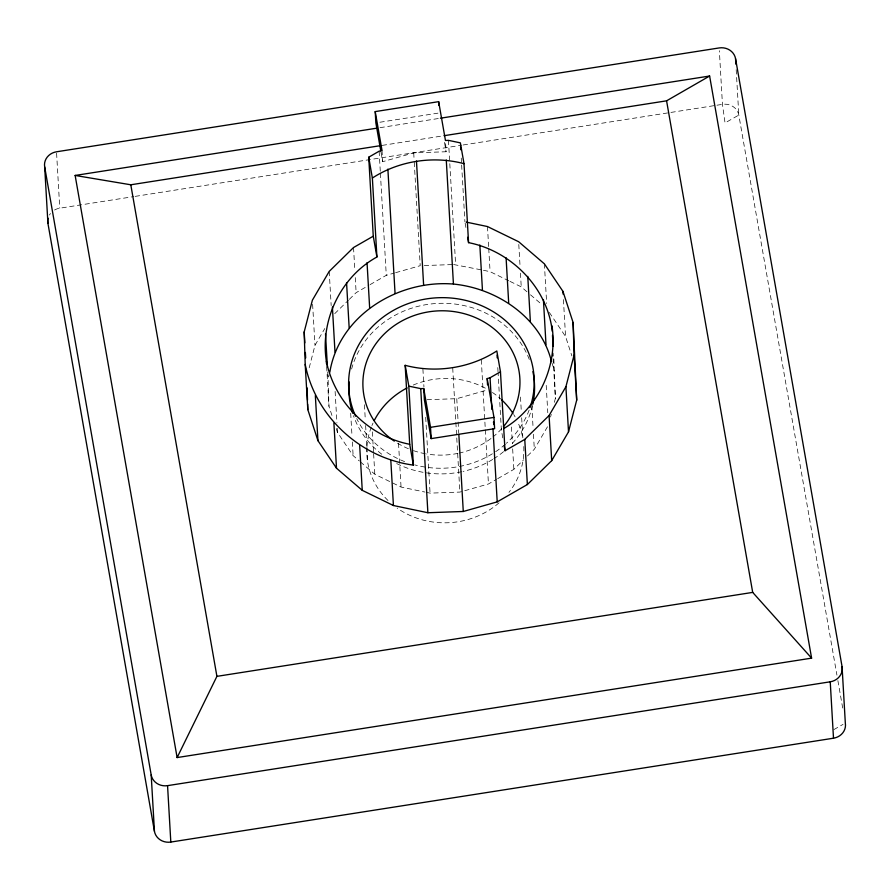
<?xml version="1.0" encoding="UTF-8"?>
<svg xmlns="http://www.w3.org/2000/svg" width="890" height="890" viewBox="0 0 890 890"><rect width="100%" height="100%" fill="white"/><g stroke="black" fill="none" stroke-linecap="round" stroke-linejoin="round"><path stroke-width="0.67" stroke-dasharray="4.45 3.34" d="M309.186 367.804L314.982 345.32L324.794 328.532M331.937 415.43L328.955 406.263L328.099 378.884L329.133 374.868M550.565 417.01L551.255 414.339M554.359 402.313L555.393 398.308L553.836 358.614M527.503 455.969L534.323 449.272L548.496 425.031M334.729 313.669L348.346 300.297M349.325 299.34L356.134 292.654L368.883 285.323M497.688 478.675L513.853 469.375L523.598 459.807M370.051 284.655L386.282 275.322L394.337 273.041M426.11 492.303L430.07 493.127L459.874 492.081L488.454 483.982L496.531 479.332M833.841 729.611L843.03 724.382M381.02 152.323L382.656 161.691L413.716 152.891L446.113 151.745L445.601 142.967M395.638 272.674L420.214 265.698L414.184 161.146M427.078 399.71L456.77 398.676L487.82 389.865M379.908 122.242L437.958 113.152M380.019 127.671L439.07 118.415M382.199 145.393L442.653 135.914M54.535 210.018A14.284 13.116 -3.3 0 1 59.764 208.193L133.845 196.579M135.224 196.367L461.765 145.204M463.134 144.981L715.582 105.421M716.951 105.209L722.446 104.353A14.284 13.116 -3.3 0 1 738.811 115.077L836.934 675.143M424.263 265.554L452.609 264.564M453.611 264.53L482.124 270.004M483.448 270.282L490.079 271.673L508.769 280.784M360.35 461.854L374.812 474.27L401.045 487.053L424.786 492.025M510.014 281.385L521.24 286.858L529.472 293.934M530.507 294.812L541.832 304.547M336.209 428.524L337.488 432.451L353.13 455.647L359.326 460.964M549.308 312.412L565.562 336.509L571.892 355.944M551.989 363.064L554.548 370.919M837.89 680.616L843.164 710.743M465.136 223.112L466.049 228.263M502.761 437.869L501.37 429.926L498.1 373.121M444.466 142.378L446.113 151.745M736.186 69.676L738.811 115.077L725.039 122.931L722.446 104.353L719.354 50.697M563.426 299.596L565.562 336.509M553.102 358.648L555.393 398.308M544.38 263.841L546.671 303.501M546.215 385.37L547.784 412.726M531.808 405.517L533.066 427.389M533.455 434.231L534.323 449.272M518.792 244.461L520.06 266.344M520.45 273.174L521.24 286.858M520.483 397.051L521.362 412.237M521.673 417.766L522.875 438.492A78.565 72.157 -3.3 0 0 517.591 421.704M511.405 426.989L512.351 443.398M512.662 448.872L513.853 469.375M497.777 367.581L498.022 371.742M487.475 226.549L488.655 247.053M488.732 248.421L490.079 271.673M481.301 359.883L488.454 483.982M461.243 158.086L461.565 163.638M461.643 165.017L464.914 221.821M448.46 140.364L455.624 264.452M456.77 398.676L458.751 433.063M452.721 367.982L459.874 492.081M413.716 152.891L414.106 159.766M422.906 369.039L423.94 386.961M425.698 417.299L430.07 493.127M382.01 150.41L382.656 161.691M398.531 443.298L401.045 487.053M379.129 151.222L380.319 171.904M380.397 173.283L386.282 275.322M372.365 431.873L373.544 452.387M373.622 453.755L374.812 474.27M364.433 404.772L365.312 419.969M365.623 425.498L366.825 446.213M366.903 447.592L367.781 462.789M353.53 247.531L354.865 270.783M355.266 277.613L356.134 292.654M350.682 413.249L352.028 436.501M352.34 441.974L353.13 455.647M329.211 271.406L331.18 305.593M335.118 391.422L336.932 422.884M337.254 428.346L337.488 432.451M327.709 372.042L328.099 378.884M326.663 366.613L328.955 406.263M312.613 304.302L314.982 345.32M56.593 153.158L59.764 208.193M49.462 215.002A14.284 13.116 -3.3 0 1 50.452 213.544M532.532 405.562A92.849 85.273 -3.3 0 1 510.693 445.089M503.573 451.664A92.849 85.273 -3.3 0 1 493.85 458.717M492.715 459.418A92.849 85.273 -3.3 0 1 463.078 471.422M461.754 471.7A92.849 85.273 -3.3 0 1 395.271 462.845M381.754 454.223A92.849 85.273 -3.3 0 1 353.452 415.697M351.606 369.039A92.849 85.273 -3.3 0 1 437.669 303.412A92.849 85.273 -3.3 0 1 529.595 360.25M523.776 446.524A78.565 72.157 -3.3 0 1 508.969 492.359M499.012 502.839A78.565 72.157 -3.3 0 1 397.129 508.068M387.995 500.492A78.565 72.157 -3.3 0 1 366.869 447.982M366.947 446.635A78.565 72.157 -3.3 0 1 371.43 426.844M371.931 425.587A78.565 72.157 -3.3 0 1 373.021 423.095M413.216 385.059A78.565 72.157 -3.3 0 1 486.808 388.986M492.437 392.468A78.565 72.157 -3.3 0 1 500.747 398.998M513.697 414.506A78.565 72.157 -3.3 0 1 515.099 416.876M529.127 410.101A92.849 85.273 -3.3 0 1 506.388 443.298M505.353 444.221A92.849 85.273 -3.3 0 1 493.527 453.077M492.393 453.778A92.849 85.273 -3.3 0 1 414.718 464.88M404.627 461.599A92.849 85.273 -3.3 0 1 356.712 418.589M501.715 428.657A78.565 72.157 -3.3 0 1 493.071 436.868M490.991 438.492A78.565 72.157 -3.3 0 1 459.24 453.088M457.905 453.366A78.565 72.157 -3.3 0 1 426.633 453.967M425.275 453.733A78.565 72.157 -3.3 0 1 413.438 450.64M408.41 448.738A78.565 72.157 -3.3 0 1 395.405 441.852"/><path stroke-width="1.33" d="M466.238 222.1L487.475 226.549L518.636 241.724L544.38 263.841L562.958 291.386L573.093 322.48L576.698 400.122L568.51 431.861L551.689 460.653L527.37 484.527L497.21 501.871L463.278 511.483L427.879 512.729L393.425 505.52L362.252 490.334L336.509 468.218L317.941 440.672L307.807 409.578L305.203 364.455L304.191 331.937L312.379 300.197L329.211 271.406L353.53 247.531L373.266 236.184L368.716 157.207L379.129 151.222L382.01 150.41L375.213 111.595L438.659 101.66L445.456 140.464L448.46 140.364L460.364 142.856L464.013 163.671L468.563 242.647C511.049 250.891 547.55 287.781 552.256 331.258M326.508 363.877L326.352 361.14C319.977 320.322 340.67 276.923 376.915 257.01L372.365 178.033L368.716 157.207M329.823 372.198C339.135 315.349 398.342 279.493 453.433 284.055C497.221 288.349 540.686 317.585 551.555 361.752M551.945 325.796C558.163 365.79 538.506 408.21 503.573 428.668M504.118 445.601L505.019 450.752L524.766 439.404L549.086 415.519L565.907 386.738L574.106 354.999L573.093 322.48M177.121 757.568L216.915 676.356L130.797 184.786L75.138 175.452L177.121 757.568L811.602 658.144L709.619 76.028L440.45 118.203M444.021 135.703L666.577 100.826L709.619 76.028M372.365 178.033C398.998 160.756 433.363 155.55 464.013 163.671M487.531 384.858L487.175 378.584L490.056 377.772L500.469 371.786L496.82 350.96C470.187 368.238 435.822 373.444 405.173 365.323L409.723 444.288L413.372 465.114C360.728 458.039 315.561 416.865 305.203 364.455M75.138 175.452L377.271 128.104M130.797 184.786L380.831 145.604M493.972 417.399L494.629 428.68L431.172 438.614L430.526 427.334L493.972 417.399L487.175 378.584M216.915 676.356L752.695 592.395L811.602 658.144M44.678 166.931L151.189 774.923A14.284 13.116 -3.3 0 0 167.554 785.648L830.236 681.807A14.284 13.116 -3.3 0 0 842.073 666.666L735.552 58.673A14.284 13.116 -3.3 0 0 719.187 47.938L56.504 151.79A14.284 13.116 -3.3 0 0 44.678 166.931L47.926 223.334L154.448 831.327A14.284 13.116 -3.3 0 0 170.813 842.062L833.496 738.211A14.284 13.116 -3.3 0 0 845.322 723.069L842.073 666.666M405.173 365.323L408.822 386.149L420.725 388.63L423.729 388.53L430.526 427.334M409.723 444.288C368.671 436.389 334.495 402.202 326.352 361.14M666.577 100.826L752.695 592.395M467.628 237.285L468.563 242.647M493.449 421.982L493.917 424.664M380.786 150.989L375.858 122.876L375.213 111.595M431.172 438.614L424.374 399.81L423.729 388.53M373.266 236.184L376.915 257.01M830.236 681.807L833.496 738.211M735.552 58.673L735.874 64.169M574.106 354.999L576.698 400.122M562.958 291.386L563.114 294.123M565.907 386.738L568.51 431.861M552.49 335.363L553.124 346.299M552.79 353.174L552.946 355.911M543.412 299.607L546.004 344.73M549.086 415.519L551.689 460.653M527.77 276.412L530.362 321.546M524.766 439.404L527.37 484.527M506.087 257.788L508.691 302.923M500.469 371.786L505.019 450.752M497.065 355.11L497.221 357.891M490.056 377.772L491.881 409.478M492.993 428.791L497.21 501.871M479.844 245.006L482.447 290.129M460.597 147.006L460.764 149.776M446.268 159.955L453.433 284.055M458.84 434.442L463.278 511.483M438.659 101.66L438.87 105.421M416.464 161.012L423.618 285.1M420.725 388.63L427.879 512.729M408.822 386.149L413.372 465.114M387.884 169.111L395.038 293.211M390.821 460.386L393.425 505.52M367.047 262.684L369.65 307.807M359.66 445.211L362.252 490.334M346.566 282.786L349.169 327.909M332.393 307.028L334.996 352.151M333.906 423.095L336.509 468.218M325.495 333.75L327.398 366.569M315.338 395.549L317.941 440.672M304.191 331.937L304.825 342.873M305.37 352.451L305.693 357.914M167.554 785.648L170.813 842.062M151.189 774.923L154.448 831.327M307.128 387.895L307.506 400.099M307.628 404.16L307.807 409.578M47.926 223.334A14.284 13.116 -3.3 0 1 48.138 218.217M532.899 371.664A92.849 85.273 -3.3 0 1 532.821 404.271M352.607 413.171A92.849 85.273 -3.3 0 1 349.281 381.999M374.223 420.614A78.565 72.157 -3.3 0 1 407.108 387.929M501.715 399.888A78.565 72.157 -3.3 0 1 512.963 413.338M355.588 416.197A92.849 85.273 -3.3 0 1 437.357 297.772A92.849 85.273 -3.3 0 1 530.017 407.598M394.303 441.128A78.565 72.157 -3.3 0 1 378.851 339.891A78.565 72.157 -3.3 0 1 489.266 325.284A78.565 72.157 -3.3 0 1 503.44 426.688"/></g></svg>
